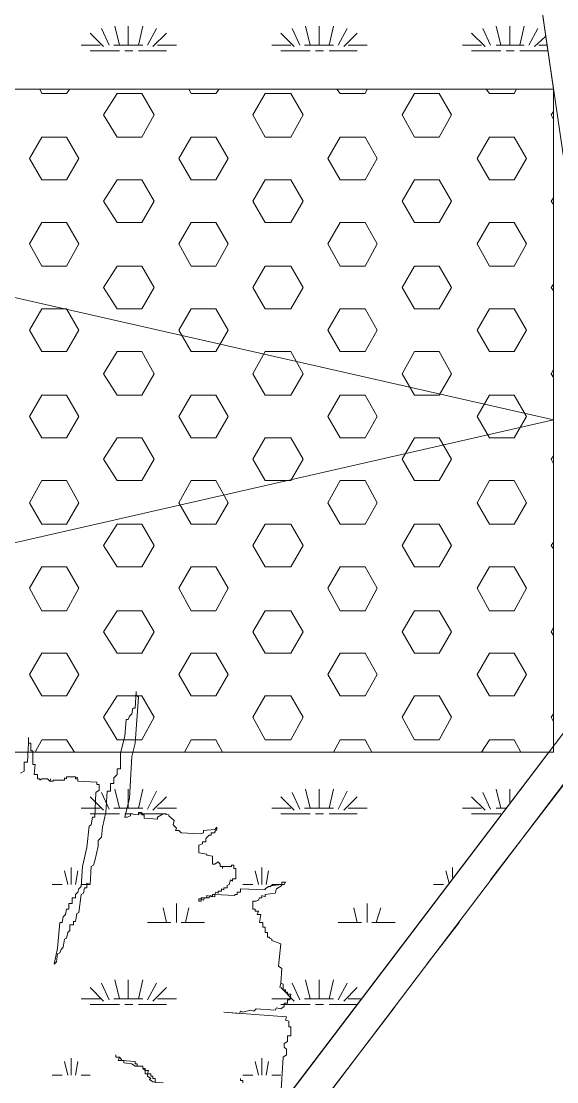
# Model space of a CAD drawing. Header units: millimetres. Extents: x -15161 to 10473752, y -72817 to 33960.
# Drawn here: x 39787.2 to 39989.4, y 72.7 to 473 of the extents above; entities that cross this region are included whole.
import ezdxf

# ---------------------------------------------------------------- set-up
doc = ezdxf.new("R2010")
doc.units = ezdxf.units.MM
doc.layers.add('PDF_幾何圖形', color=7, linetype='Continuous')

# ---------------------------------------------------------------- blocks, each defined once
blk = doc.blocks.new('拆除後的建築底圖1131126')
at = {"layer": 'PDF_幾何圖形', "lineweight": 0}
for points in [[(12781.02, -313.48), (13428.83, -230.07), (13785.33, 239.48), (13353.46, 3189.75), (13155.73, 3160.54), (13077.4, 3697.84), (13089.26, 3697.84), (13165.89, 3174.51), (13363.62, 3203.3), (13592.68, 1643.06), (13797.61, 236.52), (13435.18, -241.5), (12782.71, -325.76)], [(13585.06, 463.46), (13579.98, 468.54)], [(13587.18, 463.89), (13584.22, 470.24)], [(13590.99, 463.89), (13589.3, 471.09)], [(13594.38, 463.89), (13594.38, 471.09)], [(13598.19, 463.89), (13599.88, 471.09)], [(13601.58, 463.89), (13604.96, 470.24)], [(13603.69, 463.46), (13608.77, 468.54)], [(13657.04, 463.46), (13651.96, 468.54)], [(13659.16, 463.89), (13656.19, 470.24)], [(13662.97, 463.89), (13661.28, 471.09)], [(13666.36, 463.89), (13666.36, 471.09)], [(13670.17, 463.89), (13671.86, 471.09)], [(13673.55, 463.89), (13676.94, 470.24)], [(13675.67, 463.46), (13680.75, 468.54)], [(13729.02, 463.46), (13723.94, 468.54)], [(13731.14, 463.89), (13728.17, 470.24)], [(13734.95, 463.89), (13733.25, 471.09)], [(13738.33, 463.89), (13738.33, 471.09)], [(13742.15, 463.89), (13743.84, 471.09)], [(13745.53, 463.89), (13748.92, 470.24)], [(13747.65, 463.46), (13751.88, 467.27)], [(13576.59, 463.89), (13583.79, 463.89)], [(13579.98, 461.77), (13590.99, 461.77)], [(13588.87, 463.89), (13599.88, 463.89)], [(13593.11, 461.77), (13596.07, 461.77)], [(13598.19, 461.77), (13608.77, 461.77)], [(13605.39, 463.89), (13612.58, 463.89)], [(13648.57, 463.89), (13655.77, 463.89)], [(13651.96, 461.77), (13662.97, 461.77)], [(13660.85, 463.89), (13671.86, 463.89)], [(13665.09, 461.77), (13668.05, 461.77)], [(13670.17, 461.77), (13680.75, 461.77)], [(13677.36, 463.89), (13684.56, 463.89)], [(13720.55, 463.89), (13727.75, 463.89)], [(13723.94, 461.77), (13734.95, 461.77)], [(13733.25, 463.89), (13743.84, 463.89)], [(13737.06, 461.77), (13740.03, 461.77)], [(13742.15, 461.77), (13752.73, 461.77)], [(13749.34, 463.89), (13752.31, 463.89)], [(13560.93, 447.37), (13561.78, 445.68), (13571.09, 445.68), (13572.36, 447.37)], [(13617.24, 447.37), (13618.09, 445.68), (13627.4, 445.68), (13628.67, 447.37)], [(13673.13, 447.37), (13674.4, 445.68), (13683.72, 445.68), (13684.56, 447.37)], [(13729.44, 447.37), (13730.71, 445.68), (13740.03, 445.68), (13740.88, 447.37)], [(13754.85, 435.94), (13754, 437.64), (13754.85, 438.91)], [(13754.85, 403.76), (13754, 405.03), (13754.85, 406.3)], [(13754.85, 371.16), (13754, 372.43), (13754.85, 373.7)], [(13731.14, 148.88), (13761.62, 188.68), (13797.61, 236.52), (13780.25, 355.92)], [(13754.85, 338.56), (13754, 339.83), (13754.85, 341.52)], [(13754.85, 305.96), (13754, 307.65), (13754.85, 308.92)], [(13754.85, 273.78), (13754, 275.05), (13754.85, 276.32)], [(13754.85, 241.18), (13754, 242.45), (13754.85, 244.14)], [(13754.85, 208.58), (13754, 210.27), (13754.85, 211.54)], [(13559.24, 197.14), (13561.78, 201.8), (13571.09, 201.8), (13574.05, 197.14)], [(13615.55, 197.14), (13618.09, 201.8), (13627.4, 201.8), (13629.94, 197.14)], [(13671.86, 197.14), (13674.4, 201.8), (13683.72, 201.8), (13686.26, 197.14)], [(13727.75, 197.14), (13730.71, 201.8), (13740.03, 201.8), (13742.57, 197.14)], [(13585.06, 175.13), (13579.98, 180.21)], [(13587.18, 175.55), (13584.22, 181.9)], [(13590.99, 175.97), (13589.3, 183.17)], [(13594.38, 175.97), (13594.38, 183.17)], [(13598.19, 175.97), (13599.88, 183.17)], [(13601.58, 175.55), (13604.96, 182.32)], [(13603.69, 175.13), (13608.77, 180.21)], [(13657.04, 175.13), (13651.96, 180.21)], [(13659.16, 175.55), (13656.19, 181.9)], [(13662.97, 175.97), (13661.28, 183.17)], [(13666.36, 175.97), (13666.36, 183.17)], [(13670.17, 175.97), (13671.86, 183.17)], [(13673.55, 175.55), (13676.94, 182.32)], [(13675.67, 175.13), (13680.75, 180.21)], [(13729.02, 175.13), (13723.94, 180.21)], [(13731.14, 175.55), (13728.17, 181.9)], [(13734.95, 175.97), (13733.25, 183.17)], [(13738.33, 178.09), (13738.33, 183.17)], [(13576.59, 175.97), (13583.79, 175.97)], [(13579.98, 173.86), (13590.99, 173.86)], [(13588.87, 175.97), (13599.88, 175.97)], [(13593.11, 173.86), (13596.07, 173.86)], [(13598.19, 173.86), (13608.77, 173.86)], [(13605.39, 175.97), (13612.58, 175.97)], [(13648.57, 175.97), (13655.77, 175.97)], [(13651.96, 173.86), (13662.97, 173.86)], [(13660.85, 175.97), (13671.86, 175.97)], [(13665.09, 173.86), (13668.05, 173.86)], [(13670.17, 173.86), (13680.75, 173.86)], [(13677.36, 175.97), (13684.56, 175.97)], [(13720.55, 175.97), (13727.75, 175.97)], [(13723.94, 173.86), (13734.95, 173.86)], [(13733.25, 175.97), (13737.06, 175.97)], [(13571.51, 147.18), (13570.24, 152.26)], [(13572.78, 147.18), (13572.78, 153.53)], [(13574.48, 147.18), (13575.32, 152.26)], [(13643.49, 147.18), (13642.22, 152.26)], [(13644.76, 147.18), (13644.76, 153.53)], [(13646.46, 147.18), (13647.3, 152.26)], [(13715.47, 147.61), (13714.2, 152.26)], [(13716.74, 149.72), (13716.74, 153.53)], [(13565.59, 147.18), (13569.4, 147.18)], [(13576.59, 147.18), (13579.98, 147.18)], [(13637.56, 147.18), (13641.38, 147.18)], [(13648.57, 147.18), (13651.96, 147.18)], [(13709.54, 147.18), (13713.35, 147.18)], [(13608.77, 132.79), (13607.5, 138.29)], [(13612.58, 132.79), (13612.58, 139.98)], [(13615.97, 132.79), (13617.24, 138.29)], [(13680.75, 132.79), (13679.48, 138.29)], [(13684.56, 132.79), (13684.56, 139.98)], [(13687.95, 132.79), (13689.64, 138.29)], [(13601.58, 132.79), (13610.47, 132.79)], [(13614.28, 132.79), (13623.17, 132.79)], [(13673.55, 132.79), (13682.45, 132.79)], [(13686.26, 132.79), (13695.15, 132.79)], [(13707, 117.12), (13719.28, 132.79)], [(13585.06, 103.15), (13579.98, 108.23)], [(13587.18, 103.57), (13584.22, 109.92)], [(13590.99, 104), (13589.3, 111.19)], [(13594.38, 104), (13594.38, 111.19)], [(13598.19, 104), (13599.88, 111.19)], [(13601.58, 103.57), (13604.96, 109.92)], [(13603.69, 103.15), (13608.77, 108.23)], [(13657.04, 103.15), (13651.96, 108.23)], [(13659.16, 103.57), (13656.19, 109.92)], [(13662.97, 104), (13661.28, 111.19)], [(13666.36, 104), (13666.36, 111.19)], [(13670.17, 104), (13671.86, 111.19)], [(13673.55, 103.57), (13676.94, 109.92)], [(13675.67, 103.15), (13680.75, 108.23)], [(13576.59, 104), (13583.79, 104)], [(13579.98, 101.88), (13590.99, 101.88)], [(13588.87, 104), (13599.88, 104)], [(13593.11, 101.88), (13596.07, 101.88)], [(13598.19, 101.88), (13608.77, 101.88)], [(13605.39, 104), (13612.58, 104)], [(13634.6, 21.43), (13664.66, 61.23), (13695.15, 101.03)], [(13648.57, 104), (13655.77, 104)], [(13651.96, 101.88), (13662.97, 101.88)], [(13660.85, 104), (13671.86, 104)], [(13665.09, 101.88), (13668.05, 101.88)], [(13670.17, 101.88), (13680.75, 101.88)], [(13677.36, 104), (13682.02, 104)], [(13571.51, 75.2), (13570.24, 80.28)], [(13572.78, 75.2), (13572.78, 81.56)], [(13574.48, 75.2), (13575.32, 80.28)], [(13643.49, 75.2), (13642.22, 80.28)], [(13644.76, 75.2), (13644.76, 81.56)], [(13646.46, 75.2), (13647.3, 80.28)], [(13565.59, 75.2), (13569.4, 75.2)], [(13576.59, 75.2), (13579.98, 75.2)], [(13637.56, 75.2), (13641.38, 75.2)], [(13648.57, 75.2), (13651.96, 75.2)]]:
    blk.add_lwpolyline(points, dxfattribs=at)
for points in [[(13491.91, 2247.68), (13454.65, 2247.68), (13454.65, 447.37), (13754.85, 447.37)], [(13204.85, 197.14), (13754.85, 322.47), (13204.85, 447.37), (13329.75, 1047.34), (13454.65, 447.37), (13329.75, 1047.34), (13204.85, 447.37), (13754.85, 322.47)], [(13754.85, 447.37), (13754.85, 197.14), (13204.85, 197.14), (13204.85, 447.37)], [(13204.85, 447.37), (13204.85, 197.14), (13754.85, 197.14), (13754.85, 447.37)], [(13599.46, 445.68), (13590.14, 445.68), (13585.06, 437.64), (13590.14, 429.17), (13599.46, 429.17), (13604.12, 437.64)], [(13655.77, 445.68), (13646.03, 445.68), (13641.38, 437.64), (13646.03, 429.17), (13655.77, 429.17), (13660.43, 437.64)], [(13711.66, 445.68), (13702.35, 445.68), (13697.69, 437.64), (13702.35, 429.17), (13711.66, 429.17), (13716.32, 437.64)], [(13571.09, 429.17), (13561.78, 429.17), (13557.12, 421.12), (13561.78, 413.08), (13571.09, 413.08), (13575.75, 421.12)], [(13627.4, 429.17), (13618.09, 429.17), (13613.43, 421.12), (13618.09, 413.08), (13627.4, 413.08), (13632.06, 421.12)], [(13683.72, 429.17), (13674.4, 429.17), (13669.74, 421.12), (13674.4, 413.08), (13683.72, 413.08), (13688.37, 421.12)], [(13740.03, 429.17), (13730.71, 429.17), (13726.06, 421.12), (13730.71, 413.08), (13740.03, 413.08), (13744.69, 421.12)], [(13599.46, 413.08), (13590.14, 413.08), (13585.06, 405.03), (13590.14, 396.99), (13599.46, 396.99), (13604.12, 405.03)], [(13655.77, 413.08), (13646.03, 413.08), (13641.38, 405.03), (13646.03, 396.99), (13655.77, 396.99), (13660.43, 405.03)], [(13711.66, 413.08), (13702.35, 413.08), (13697.69, 405.03), (13702.35, 396.99), (13711.66, 396.99), (13716.32, 405.03)], [(13571.09, 396.99), (13561.78, 396.99), (13557.12, 388.95), (13561.78, 380.48), (13571.09, 380.48), (13575.75, 388.95)], [(13627.4, 396.99), (13618.09, 396.99), (13613.43, 388.95), (13618.09, 380.48), (13627.4, 380.48), (13632.06, 388.95)], [(13683.72, 396.99), (13674.4, 396.99), (13669.74, 388.95), (13674.4, 380.48), (13683.72, 380.48), (13688.37, 388.95)], [(13740.03, 396.99), (13730.71, 396.99), (13726.06, 388.95), (13730.71, 380.48), (13740.03, 380.48), (13744.69, 388.95)], [(13599.46, 380.48), (13590.14, 380.48), (13585.06, 372.43), (13590.14, 364.39), (13599.46, 364.39), (13604.12, 372.43)], [(13655.77, 380.48), (13646.03, 380.48), (13641.38, 372.43), (13646.03, 364.39), (13655.77, 364.39), (13660.43, 372.43)], [(13711.66, 380.48), (13702.35, 380.48), (13697.69, 372.43), (13702.35, 364.39), (13711.66, 364.39), (13716.32, 372.43)], [(13571.09, 364.39), (13561.78, 364.39), (13557.12, 356.34), (13561.78, 348.3), (13571.09, 348.3), (13575.75, 356.34)], [(13627.4, 364.39), (13618.09, 364.39), (13613.43, 356.34), (13618.09, 348.3), (13627.4, 348.3), (13632.06, 356.34)], [(13683.72, 364.39), (13674.4, 364.39), (13669.74, 356.34), (13674.4, 348.3), (13683.72, 348.3), (13688.37, 356.34)], [(13740.03, 364.39), (13730.71, 364.39), (13726.06, 356.34), (13730.71, 348.3), (13740.03, 348.3), (13744.69, 356.34)], [(13599.46, 348.3), (13590.14, 348.3), (13585.06, 339.83), (13590.14, 331.79), (13599.46, 331.79), (13604.12, 339.83)], [(13655.77, 348.3), (13646.03, 348.3), (13641.38, 339.83), (13646.03, 331.79), (13655.77, 331.79), (13660.43, 339.83)], [(13711.66, 348.3), (13702.35, 348.3), (13697.69, 339.83), (13702.35, 331.79), (13711.66, 331.79), (13716.32, 339.83)], [(13571.09, 331.79), (13561.78, 331.79), (13557.12, 323.74), (13561.78, 315.7), (13571.09, 315.7), (13575.75, 323.74)], [(13627.4, 331.79), (13618.09, 331.79), (13613.43, 323.74), (13618.09, 315.7), (13627.4, 315.7), (13632.06, 323.74)], [(13683.72, 331.79), (13674.4, 331.79), (13669.74, 323.74), (13674.4, 315.7), (13683.72, 315.7), (13688.37, 323.74)], [(13740.03, 331.79), (13730.71, 331.79), (13726.06, 323.74), (13730.71, 315.7), (13740.03, 315.7), (13744.69, 323.74)], [(13599.46, 315.7), (13590.14, 315.7), (13585.06, 307.65), (13590.14, 299.61), (13599.46, 299.61), (13604.12, 307.65)], [(13655.77, 315.7), (13646.03, 315.7), (13641.38, 307.65), (13646.03, 299.61), (13655.77, 299.61), (13660.43, 307.65)], [(13711.66, 315.7), (13702.35, 315.7), (13697.69, 307.65), (13702.35, 299.61), (13711.66, 299.61), (13716.32, 307.65)], [(13571.09, 299.61), (13561.78, 299.61), (13557.12, 291.14), (13561.78, 283.09), (13571.09, 283.09), (13575.75, 291.14)], [(13627.4, 299.61), (13618.09, 299.61), (13613.43, 291.14), (13618.09, 283.09), (13627.4, 283.09), (13632.06, 291.14)], [(13683.72, 299.61), (13674.4, 299.61), (13669.74, 291.14), (13674.4, 283.09), (13683.72, 283.09), (13688.37, 291.14)], [(13740.03, 299.61), (13730.71, 299.61), (13726.06, 291.14), (13730.71, 283.09), (13740.03, 283.09), (13744.69, 291.14)], [(13599.46, 283.09), (13590.14, 283.09), (13585.06, 275.05), (13590.14, 267.01), (13599.46, 267.01), (13604.12, 275.05)], [(13655.77, 283.09), (13646.03, 283.09), (13641.38, 275.05), (13646.03, 267.01), (13655.77, 267.01), (13660.43, 275.05)], [(13711.66, 283.09), (13702.35, 283.09), (13697.69, 275.05), (13702.35, 267.01), (13711.66, 267.01), (13716.32, 275.05)], [(13571.09, 267.01), (13561.78, 267.01), (13557.12, 258.96), (13561.78, 250.49), (13571.09, 250.49), (13575.75, 258.96)], [(13627.4, 267.01), (13618.09, 267.01), (13613.43, 258.96), (13618.09, 250.49), (13627.4, 250.49), (13632.06, 258.96)], [(13683.72, 267.01), (13674.4, 267.01), (13669.74, 258.96), (13674.4, 250.49), (13683.72, 250.49), (13688.37, 258.96)], [(13740.03, 267.01), (13730.71, 267.01), (13726.06, 258.96), (13730.71, 250.49), (13740.03, 250.49), (13744.69, 258.96)], [(13599.46, 250.49), (13590.14, 250.49), (13585.06, 242.45), (13590.14, 234.4), (13599.46, 234.4), (13604.12, 242.45)], [(13655.77, 250.49), (13646.03, 250.49), (13641.38, 242.45), (13646.03, 234.4), (13655.77, 234.4), (13660.43, 242.45)], [(13711.66, 250.49), (13702.35, 250.49), (13697.69, 242.45), (13702.35, 234.4), (13711.66, 234.4), (13716.32, 242.45)], [(13571.09, 234.4), (13561.78, 234.4), (13557.12, 226.36), (13561.78, 218.31), (13571.09, 218.31), (13575.75, 226.36)], [(13627.4, 234.4), (13618.09, 234.4), (13613.43, 226.36), (13618.09, 218.31), (13627.4, 218.31), (13632.06, 226.36)], [(13683.72, 234.4), (13674.4, 234.4), (13669.74, 226.36), (13674.4, 218.31), (13683.72, 218.31), (13688.37, 226.36)], [(13740.03, 234.4), (13730.71, 234.4), (13726.06, 226.36), (13730.71, 218.31), (13740.03, 218.31), (13744.69, 226.36)], [(13599.46, 218.31), (13590.14, 218.31), (13585.06, 210.27), (13590.14, 201.8), (13599.46, 201.8), (13604.12, 210.27)], [(13655.77, 218.31), (13646.03, 218.31), (13641.38, 210.27), (13646.03, 201.8), (13655.77, 201.8), (13660.43, 210.27)], [(13711.66, 218.31), (13702.35, 218.31), (13697.69, 210.27), (13702.35, 201.8), (13711.66, 201.8), (13716.32, 210.27)], [(13038.45, 197.14), (12904.65, 54.03), (13454.65, 54.03), (13454.65, -195.77), (13753.15, 197.14)]]:
    blk.add_lwpolyline(points, close=True, dxfattribs=at)
at = {"layer": 'PDF_幾何圖形', "lineweight": 5}
blk.add_lwpolyline([(13754.85, 447.37), (13754.85, 197.14), (13204.85, 197.14), (13204.85, 447.37)], close=True, dxfattribs=at)
at = {"layer": 'PDF_幾何圖形', "lineweight": 13}
for points in [[(13731.14, 148.88), (13761.62, 188.68), (13797.61, 236.52), (13780.25, 355.92)], [(13553.73, 189.1), (13555, 189.95), (13555, 193.33), (13556.27, 193.33), (13556.69, 200.53), (13557.54, 200.53), (13557.54, 197.57), (13558.39, 197.57), (13558.39, 192.49), (13559.24, 192.49), (13558.81, 188.68), (13560.08, 188.68), (13560.08, 186.98), (13560.93, 186.98), (13560.93, 186.56), (13561.78, 186.98), (13563.89, 186.98), (13564.74, 186.14), (13566.01, 186.14), (13566.01, 186.56), (13570.24, 186.56), (13570.24, 187.41), (13571.09, 186.98), (13571.09, 187.83), (13574.48, 187.83), (13574.48, 186.98), (13575.32, 186.98), (13575.32, 186.14), (13582.52, 185.71), (13582.52, 184.87), (13583.37, 184.87), (13583.37, 182.75), (13582.1, 181.9), (13581.68, 172.59), (13580.83, 172.59), (13580.41, 169.62), (13579.56, 169.2), (13578.71, 161.15), (13577.02, 153.96), (13576.59, 146.34), (13575.75, 145.49), (13575.32, 144.22), (13574.48, 143.37), (13574.48, 142.1), (13573.21, 142.1), (13573.21, 139.98), (13571.94, 139.98), (13571.94, 137.87), (13571.09, 137.87), (13570.67, 135.75), (13569.82, 134.9), (13569.4, 132.79), (13568.55, 132.79), (13567.7, 123.05), (13566.43, 117.12), (13567.28, 117.97), (13567.7, 120.93), (13568.55, 121.35), (13568.97, 122.63), (13569.82, 123.47), (13570.24, 126.44), (13571.09, 126.86), (13571.51, 128.98), (13572.36, 129.82), (13572.36, 131.94), (13573.63, 131.94), (13573.63, 133.21), (13574.48, 133.21), (13574.9, 136.17), (13575.75, 136.6), (13576.59, 143.37), (13577.44, 143.8), (13577.86, 145.91), (13578.71, 145.91), (13578.71, 147.61), (13579.98, 147.18), (13580.41, 153.96), (13581.25, 154.38), (13581.68, 156.07), (13582.95, 161.58), (13582.95, 163.7), (13584.22, 164.97), (13584.64, 168.78), (13585.91, 174.28), (13586.33, 182.32), (13587.6, 182.32), (13587.6, 185.29), (13588.87, 185.29), (13588.87, 187.41), (13590.14, 188.68), (13590.14, 190.79), (13591.41, 190.79), (13591.41, 196.72), (13593.11, 203.07), (13593.53, 209.42), (13594.38, 209.42), (13594.8, 210.69), (13595.65, 211.54), (13596.07, 213.66), (13596.92, 213.66), (13597.34, 220.01), (13597.34, 218.74), (13598.19, 217.89), (13596.92, 200.53), (13595.65, 195.45), (13594.8, 179.78), (13593.11, 172.59), (13593.95, 172.59), (13595.22, 173.01), (13595.22, 173.86), (13598.19, 173.43), (13598.19, 174.28), (13599.46, 174.28), (13599.46, 173.43), (13600.31, 173.43), (13600.31, 172.16), (13605.39, 171.74), (13605.39, 172.59), (13607.5, 173.86), (13609.62, 173.43), (13609.62, 173.01), (13611.74, 171.32), (13611.31, 169.62), (13612.58, 168.35), (13612.16, 167.51), (13613.43, 167.51), (13614.28, 166.66), (13621.48, 166.24), (13622.75, 166.66), (13622.75, 167.51), (13626.98, 167.93), (13627.83, 168.78), (13627.83, 167.93), (13626.98, 167.08), (13626.98, 166.66), (13625.71, 166.66), (13625.71, 165.81), (13624.86, 165.81), (13623.59, 164.54), (13623.59, 163.27), (13622.32, 163.27), (13622.32, 162.43), (13621.05, 162), (13621.05, 159.04), (13624.02, 158.61), (13624.02, 158.19), (13626.13, 157.77), (13626.13, 154.8), (13626.98, 154.8), (13628.25, 155.65), (13629.1, 154.8), (13629.1, 153.96), (13633.33, 153.96), (13633.33, 154.38), (13634.18, 154.38), (13634.18, 153.11), (13635.02, 153.11), (13635.02, 149.3), (13633.75, 149.3), (13633.75, 148.45), (13632.91, 148.88), (13632.48, 147.18), (13631.64, 146.76), (13631.64, 145.91), (13630.37, 145.91), (13630.37, 145.07), (13629.52, 145.49), (13629.52, 144.64), (13628.25, 144.64), (13628.25, 143.8), (13627.4, 144.22), (13626.98, 143.37), (13634.6, 142.95), (13634.6, 143.37), (13635.45, 143.37), (13635.45, 144.22), (13636.72, 144.22), (13636.72, 145.49), (13646.03, 145.07), (13646.03, 145.49), (13647.3, 146.34), (13648.15, 146.34), (13648.15, 146.76), (13649, 146.76), (13652.38, 147.18), (13652.38, 146.76), (13650.27, 145.49), (13649.84, 143.8), (13646.03, 143.37), (13646.03, 142.53), (13644.76, 142.95), (13644.76, 142.1), (13643.92, 142.1), (13643.49, 141.25), (13642.65, 140.83), (13641.38, 140.83), (13641.38, 137.87), (13642.22, 137.87), (13642.22, 137.02), (13643.49, 137.02), (13643.07, 135.75), (13644.34, 135.75), (13643.92, 132.79), (13645.19, 132.79), (13645.19, 131.09), (13646.03, 131.09), (13646.03, 128.98), (13646.88, 128.98), (13646.88, 127.28), (13647.73, 127.28), (13647.73, 126.86), (13648.57, 126.44), (13648.57, 126.01), (13651.96, 124.74), (13651.11, 116.27), (13652.38, 115.43), (13651.96, 109.92), (13652.81, 109.5), (13652.81, 107.38), (13653.65, 107.38), (13653.65, 106.54), (13654.5, 106.54), (13654.5, 105.69), (13655.77, 105.69), (13655.35, 103.57), (13654.5, 103.57), (13654.5, 102.3), (13653.23, 102.3), (13653.23, 101.03), (13651.96, 100.18), (13650.27, 100.61), (13649.84, 99.76), (13642.65, 100.18), (13641.8, 99.34), (13640.53, 99.76), (13637.56, 98.91), (13636.72, 99.34), (13636.29, 98.49), (13630.37, 98.91), (13654.08, 97.22), (13653.65, 95.95), (13654.92, 95.53), (13654.92, 93.41), (13655.77, 93.41), (13655.77, 90.02), (13654.5, 90.02), (13654.5, 87.91), (13653.23, 87.06), (13653.23, 85.79), (13654.08, 84.94), (13654.08, 82.83), (13652.81, 81.98), (13651.96, 67.58)], [(13565.16, 186.98), (13564.74, 186.14), (13565.16, 186.98)], [(13573.21, 187.83), (13574.48, 187.83), (13575.32, 187.41)], [(13629.94, 153.11), (13629.94, 153.96), (13629.94, 153.11)], [(13707, 117.12), (13719.28, 132.79)], [(13651.96, 109.92), (13651.54, 108.23)], [(13651.96, 110.35), (13651.96, 109.92), (13651.96, 110.35)], [(13634.6, 21.43), (13664.66, 61.23), (13695.15, 101.03)], [(13589.72, 82.83), (13589.72, 81.98), (13589.72, 82.83)], [(13604.54, 72.24), (13604.54, 73.93), (13603.69, 73.93), (13603.69, 74.78), (13602.85, 74.78), (13602.85, 75.63), (13601.58, 75.63), (13601.58, 74.78), (13602.85, 73.93), (13602.42, 73.51), (13603.69, 72.66), (13607.5, 72.24)], [(13636.72, 73.93), (13636.72, 73.09), (13636.72, 73.93)]]:
    blk.add_lwpolyline(points, dxfattribs=at)
for points in [[(13556.69, 202.65), (13556.69, 200.53)], [(13652.38, 148.03), (13653.65, 148.03), (13653.23, 147.18), (13652.38, 147.18)], [(13626.13, 143.37), (13626.13, 142.53), (13624.02, 142.95), (13624.02, 142.1), (13621.9, 142.1), (13621.9, 141.68), (13621.05, 141.68), (13621.05, 140.83), (13621.9, 140.83), (13621.9, 141.68), (13622.75, 141.25), (13623.17, 142.1), (13624.86, 142.1), (13625.29, 142.95), (13626.98, 142.53), (13626.98, 143.37)], [(13602, 76.9), (13600.73, 76.9), (13600.73, 77.74), (13599.88, 77.74), (13599.88, 78.59), (13597.76, 78.59), (13597.76, 79.44), (13596.92, 79.44), (13596.92, 80.28), (13591.84, 80.71), (13591.84, 81.13), (13590.99, 81.98), (13589.72, 81.98), (13590.99, 81.98), (13590.57, 80.71), (13592.68, 80.71), (13592.68, 79.86), (13595.65, 79.44), (13596.92, 78.59), (13599.88, 78.59), (13599.88, 77.74), (13600.73, 76.9), (13600.73, 75.63), (13601.58, 75.63)], [(13637.56, 73.09), (13636.72, 73.09), (13637.56, 73.09), (13637.56, 72.24)]]:
    blk.add_lwpolyline(points, close=True, dxfattribs=at)

msp = doc.modelspace()

# ---------------------------------------------------------------- block references
at = {"color": 30}
msp.add_blockref('拆除後的建築底圖1131126', (26233.2578, 0), dxfattribs=at)

doc.saveas('drawing.dxf')
